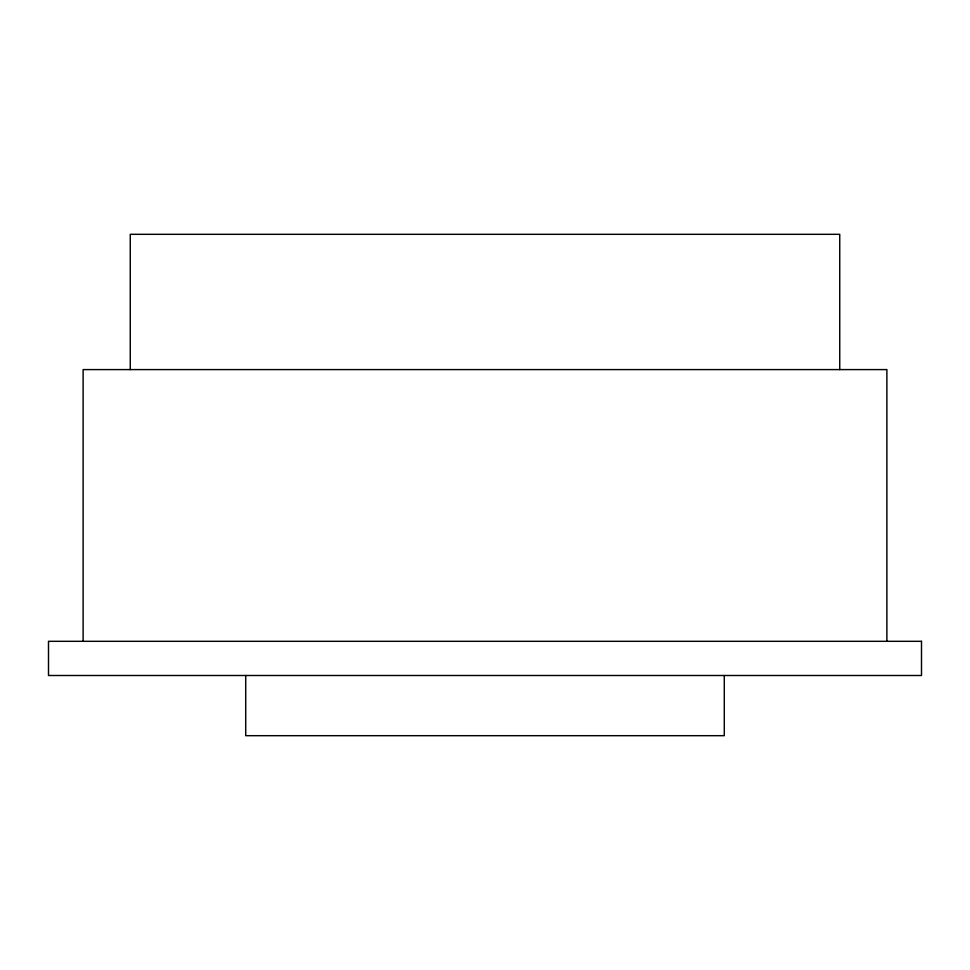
<?xml version="1.0" encoding="UTF-8"?>
<svg xmlns="http://www.w3.org/2000/svg" width="970" height="970" viewBox="0 0 970 970"><rect width="100%" height="100%" fill="white"/><g stroke="black" fill="none" stroke-linecap="round" stroke-linejoin="round"><path stroke-width="1.45" d="M886.883 641.315L886.883 369.594L83.117 369.594L83.117 641.315M839.741 369.594L839.741 234.316L130.259 234.316L130.259 369.594M724.287 675.496L724.287 735.684L245.713 735.684L245.713 675.496M921.5 641.315L48.5 641.315L48.5 675.496L921.5 675.496L921.5 641.315"/></g></svg>
